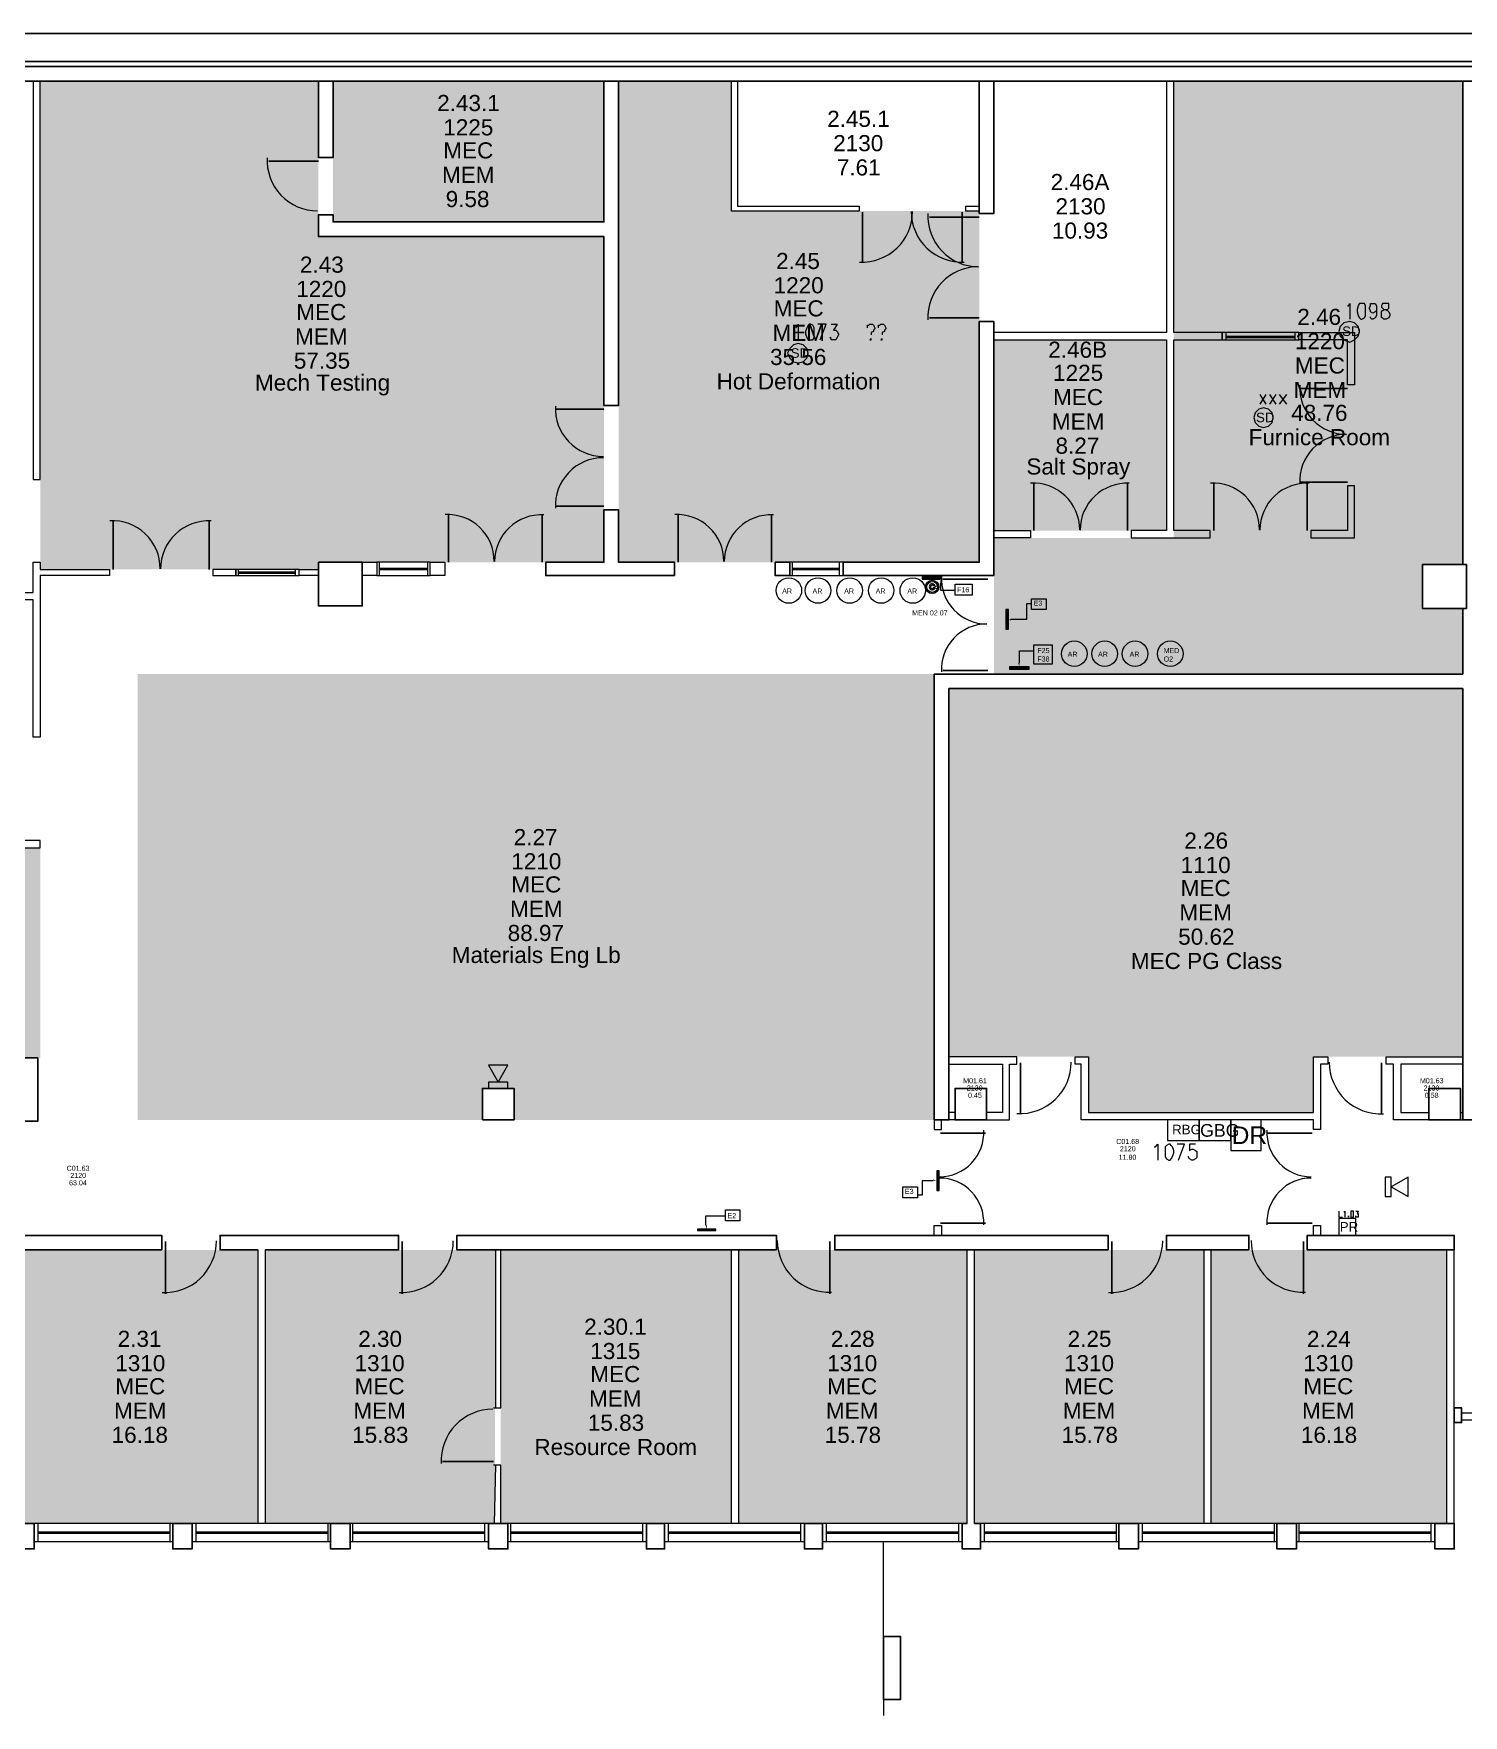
# Model space of a CAD drawing. Header units: millimetres. Extents: x -3 to 91, y 3.5 to 49.2.
# Drawn here: x 15.7 to 38.72, y 22.12 to 49.19 of the extents above; entities that cross this region are included whole.
import ezdxf

# ---------------------------------------------------------------- set-up
doc = ezdxf.new("R2010")
doc.units = ezdxf.units.MM
for name, color, linetype, true_color in [('PDF_014401$_ps_FIRE_ACCESS', 7, 'Continuous', 0x37dd00), ('PDF_014401$_ps_FIRE_ALARM', 7, 'Continuous', 0x37dd00), ('PDF_014401$HL-TMP', 7, 'Continuous', 0xbfebf9)]:
    doc.layers.add(name, color=color, linetype=linetype, true_color=true_color)
for name, color, linetype in [('PDF_014401$_ps_TEXTBOLD$FIRE', 2, 'Continuous'), ('PDF_014401$BL-ABOVE', 7, 'Continuous'), ('PDF_014401$DR', 7, 'Continuous'), ('PDF_014401$EQ', 7, 'Continuous'), ('PDF_014401$FI', 7, 'Continuous'), ('PDF_014401$FI-DSG', 7, 'Continuous'), ('PDF_014401$WA', 7, 'Continuous'), ('PDF_014401$WA-COL', 7, 'Continuous'), ('PDF_014401$WA-EXT', 7, 'Continuous'), ('PDF_014401$WA-PART', 7, 'Continuous'), ('PDF_014401$WN', 7, 'Continuous'), ('PDF_Text', 7, 'Continuous')]:
    doc.layers.add(name, color=color, linetype=linetype)
doc.styles.add('PDF ArialMT', font='arial.ttf')

msp = doc.modelspace()

# ---------------------------------------------------------------- linework, layer by layer
at = {"layer": 'PDF_014401$_ps_FIRE_ACCESS', "lineweight": 0}
for points in [[(36.888, 44.224), (36.966, 44.263), (37.025, 44.322), (37.044, 44.4), (37.025, 44.478), (36.966, 44.537), (36.888, 44.557), (36.79, 44.537), (36.731, 44.478), (36.712, 44.4), (36.731, 44.322), (36.79, 44.263)], [(28.008, 43.892), (28.086, 43.911), (28.145, 43.97), (28.164, 44.048), (28.145, 44.126), (28.086, 44.185), (28.008, 44.205), (27.93, 44.185), (27.871, 44.126), (27.832, 44.048), (27.871, 43.97), (27.93, 43.911)], [(35.499, 42.855), (35.577, 42.875), (35.636, 42.933), (35.656, 43.011), (35.636, 43.09), (35.577, 43.148), (35.499, 43.168), (35.421, 43.148), (35.362, 43.09), (35.343, 43.011), (35.362, 42.933), (35.421, 42.875)], [(23.333, 32.586), (23.02, 32.586), (23.177, 32.313)], [(23.02, 32.313), (23.02, 32.215), (23.333, 32.215), (23.333, 32.313)], [(35.46, 31.217), (35.46, 31.706), (34.971, 31.706), (34.971, 31.217)], [(37.553, 30.787), (37.455, 30.787), (37.455, 30.474), (37.553, 30.474)], [(37.827, 30.474), (37.827, 30.787), (37.553, 30.63)]]:
    msp.add_lwpolyline(points, close=True, dxfattribs=at)
at = {"layer": 'PDF_014401$_ps_FIRE_ALARM', "lineweight": 0}
for points in [[(34.462, 31.374), (34.462, 31.706), (33.954, 31.706), (33.954, 31.374)], [(34.971, 31.374), (34.971, 31.706), (34.462, 31.706), (34.462, 31.374)], [(36.986, 29.848), (36.986, 30.122), (36.712, 30.122), (36.712, 29.848)]]:
    msp.add_lwpolyline(points, close=True, dxfattribs=at)
at = {"layer": 'PDF_014401$_ps_TEXTBOLD$FIRE', "lineweight": 20}
for points in [[(36.849, 44.811), (36.868, 44.811), (36.888, 44.85), (36.888, 44.596)], [(37.318, 44.772), (37.318, 44.733), (37.298, 44.713), (37.259, 44.694), (37.22, 44.713), (37.22, 44.733), (37.201, 44.772), (37.22, 44.811), (37.22, 44.85), (37.259, 44.85), (37.298, 44.85), (37.318, 44.811), (37.318, 44.772), (37.318, 44.713), (37.318, 44.654), (37.298, 44.615), (37.259, 44.596), (37.24, 44.596), (37.22, 44.615), (37.22, 44.635)], [(27.969, 44.459), (27.988, 44.478), (28.008, 44.518), (28.008, 44.263)], [(28.36, 44.263), (28.458, 44.518), (28.321, 44.518)], [(28.536, 44.518), (28.634, 44.518), (28.575, 44.42), (28.614, 44.42), (28.634, 44.4), (28.653, 44.361), (28.653, 44.342), (28.634, 44.302), (28.614, 44.263), (28.595, 44.263), (28.556, 44.263), (28.536, 44.263), (28.536, 44.283), (28.516, 44.302)], [(29.123, 44.459), (29.123, 44.498), (29.142, 44.498), (29.162, 44.518), (29.201, 44.518), (29.221, 44.498), (29.24, 44.459), (29.24, 44.439), (29.221, 44.42), (29.221, 44.4), (29.181, 44.381), (29.181, 44.342)], [(29.299, 44.459), (29.299, 44.498), (29.318, 44.498), (29.338, 44.518), (29.377, 44.518), (29.397, 44.498), (29.416, 44.459), (29.416, 44.439), (29.397, 44.42), (29.397, 44.4), (29.357, 44.381), (29.357, 44.342)], [(35.44, 43.383), (35.538, 43.227)], [(35.538, 43.383), (35.44, 43.227)], [(35.597, 43.383), (35.695, 43.227)], [(35.695, 43.383), (35.597, 43.227)], [(35.753, 43.383), (35.871, 43.227)], [(35.871, 43.383), (35.753, 43.227)], [(33.739, 31.276), (33.758, 31.276), (33.797, 31.315), (33.797, 31.061)], [(34.13, 31.061), (34.228, 31.315), (34.11, 31.315)], [(34.404, 31.315), (34.306, 31.315), (34.306, 31.217), (34.345, 31.237), (34.365, 31.237), (34.404, 31.217), (34.423, 31.198), (34.423, 31.159), (34.423, 31.139), (34.423, 31.1), (34.404, 31.08), (34.365, 31.061), (34.345, 31.061), (34.306, 31.08), (34.286, 31.119)], [(36.712, 30.239), (36.712, 30.141), (36.77, 30.141)], [(36.79, 30.22), (36.81, 30.239), (36.81, 30.141)], [(36.868, 30.161), (36.868, 30.141), (36.868, 30.161)], [(36.986, 30.239), (37.025, 30.239), (37.005, 30.2), (37.025, 30.2), (37.025, 30.181), (37.025, 30.161), (37.025, 30.141), (37.005, 30.141), (36.986, 30.141), (36.986, 30.161)]]:
    msp.add_lwpolyline(points, dxfattribs=at)
for points in [[(37.064, 44.85), (37.044, 44.85), (37.025, 44.811), (37.005, 44.752), (37.005, 44.713), (37.025, 44.654), (37.044, 44.615), (37.064, 44.596), (37.083, 44.596), (37.122, 44.615), (37.142, 44.654), (37.142, 44.713), (37.142, 44.752), (37.142, 44.811), (37.122, 44.85), (37.083, 44.85)], [(37.435, 44.85), (37.416, 44.85), (37.396, 44.811), (37.396, 44.791), (37.416, 44.772), (37.435, 44.752), (37.475, 44.752), (37.494, 44.733), (37.514, 44.713), (37.533, 44.674), (37.533, 44.654), (37.514, 44.615), (37.475, 44.596), (37.435, 44.596), (37.416, 44.615), (37.396, 44.615), (37.396, 44.654), (37.396, 44.674), (37.396, 44.713), (37.416, 44.733), (37.455, 44.752), (37.494, 44.752), (37.514, 44.772), (37.514, 44.791), (37.514, 44.811), (37.514, 44.85), (37.475, 44.85)], [(28.184, 44.518), (28.164, 44.498), (28.145, 44.459), (28.125, 44.4), (28.125, 44.361), (28.145, 44.302), (28.164, 44.263), (28.184, 44.263), (28.203, 44.263), (28.243, 44.263), (28.262, 44.302), (28.262, 44.361), (28.262, 44.4), (28.262, 44.459), (28.243, 44.498), (28.203, 44.518)], [(29.181, 44.283), (29.162, 44.263), (29.181, 44.263)], [(29.357, 44.283), (29.338, 44.263), (29.357, 44.263)], [(33.973, 31.315), (33.934, 31.295), (33.915, 31.276), (33.915, 31.217), (33.915, 31.178), (33.915, 31.119), (33.934, 31.08), (33.973, 31.061), (33.993, 31.061), (34.013, 31.08), (34.032, 31.119), (34.052, 31.178), (34.052, 31.217), (34.032, 31.276), (34.013, 31.295), (33.993, 31.315)], [(36.927, 30.239), (36.907, 30.239), (36.907, 30.22), (36.907, 30.2), (36.907, 30.181), (36.907, 30.161), (36.907, 30.141), (36.927, 30.141), (36.946, 30.141), (36.946, 30.161), (36.946, 30.181), (36.946, 30.2), (36.946, 30.22), (36.946, 30.239)]]:
    msp.add_lwpolyline(points, close=True, dxfattribs=at)
at = {"layer": 'PDF_014401$BL-ABOVE', "lineweight": 9}
for points in [[(29.377, 24.665), (29.377, 24.919)], [(29.377, 23.902), (29.377, 24.411)], [(29.377, 23.394), (29.377, 23.648)], [(29.377, 22.376), (29.377, 22.122)]]:
    msp.add_lwpolyline(points, dxfattribs=at)
at = {"layer": 'PDF_014401$DR', "lineweight": 0}
for points in [[(20.282, 47.138), (19.48, 47.138), (20.282, 47.138)], [(29.044, 46.317), (29.044, 45.515), (29.044, 46.317)], [(30.648, 46.317), (30.648, 45.515), (30.648, 46.317)], [(30.922, 46.239), (30.12, 46.239), (30.922, 46.239)], [(30.922, 44.615), (30.12, 44.615), (30.922, 44.615)], [(36.849, 43.481), (36.086, 43.481), (36.849, 43.481)], [(24.878, 43.148), (24.096, 43.148), (24.878, 43.148)], [(36.849, 41.975), (36.086, 41.975), (36.849, 41.975)], [(31.802, 41.192), (31.802, 41.955), (31.802, 41.192)], [(33.308, 41.192), (33.308, 41.955), (33.308, 41.192)], [(34.697, 41.192), (34.697, 41.955), (34.697, 41.192)], [(36.203, 41.192), (36.203, 41.955), (36.203, 41.192)], [(22.375, 40.684), (22.375, 41.447), (22.375, 40.684)], [(23.881, 40.684), (23.881, 41.447), (23.881, 40.684)], [(24.878, 41.584), (24.096, 41.584), (24.878, 41.584)], [(26.071, 40.684), (26.071, 41.447), (26.071, 40.684)], [(27.578, 40.684), (27.578, 41.447), (27.578, 40.684)], [(16.976, 40.567), (16.976, 41.349), (16.976, 40.567)], [(18.522, 40.567), (18.522, 41.349), (18.522, 40.567)], [(31.059, 40.41), (30.335, 40.41), (31.059, 40.41)], [(31.059, 38.943), (30.335, 38.943), (31.059, 38.943)], [(31.587, 32.626), (31.587, 31.804), (31.587, 32.626)], [(37.396, 32.626), (37.396, 31.804), (37.396, 32.626)], [(30.296, 31.491), (31.02, 31.491), (30.296, 31.491)], [(36.281, 31.491), (35.558, 31.491), (36.281, 31.491)], [(30.296, 30.044), (31.02, 30.044), (30.296, 30.044)], [(36.281, 30.044), (35.558, 30.044), (36.281, 30.044)], [(17.817, 29.75), (17.817, 28.909), (17.817, 29.75)], [(21.632, 29.75), (21.632, 28.909), (21.632, 29.75)], [(28.516, 29.75), (28.516, 28.909), (28.516, 29.75)], [(33.054, 29.75), (33.054, 28.909), (33.054, 29.75)], [(36.144, 29.75), (36.144, 28.909), (36.144, 29.75)], [(23.098, 26.21), (22.277, 26.21), (23.098, 26.21)], [(29.377, 23.394), (29.377, 24.919)]]:
    msp.add_lwpolyline(points, dxfattribs=at)
for points in [[(30.096, 46.295, 0.429403), (30.907, 45.441, 0.429403), (30.096, 44.587)], [(36.082, 43.534, 0.429403), (36.834, 42.742, 0.429403), (36.082, 41.95)], [(35.435, 41.206, 0.429403), (34.643, 41.958)], [(30.312, 40.462, 0.429403), (31.044, 39.69, 0.429403), (30.312, 38.919)]]:
    msp.add_lwpolyline(points, format="xyb", dxfattribs=at)
for centre, radius, start, end in [((20.266, 47.153), 0.812, 177.0447, 270), ((29.035, 46.327), 0.812, 267.045, 0.0003), ((30.639, 46.327), 0.812, 179.9997, 272.955), ((24.869, 43.158), 0.773, 177.0437, 270.0001), ((24.869, 41.593), 0.773, 89.9999, 182.9563), ((31.787, 41.206), 0.753, 0, 92.9553), ((33.299, 41.202), 0.753, 87.0438, 180.0006), ((36.193, 41.202), 0.753, 87.0438, 180.0006), ((22.359, 40.698), 0.753, 0, 92.9553), ((23.871, 40.694), 0.753, 87.0438, 180.0006), ((26.056, 40.698), 0.753, 0, 92.9553), ((27.568, 40.694), 0.753, 87.0438, 180.0006), ((16.961, 40.58), 0.773, 0, 92.9553), ((18.512, 40.576), 0.773, 87.0437, 180.0001), ((31.572, 32.639), 0.831, 267.0447, 360), ((37.387, 32.635), 0.831, 180.0005, 272.9563), ((30.281, 31.504), 0.714, 270, 2.9553), ((36.267, 31.504), 0.714, 177.0447, 270), ((30.281, 30.057), 0.714, 357.0447, 90), ((36.267, 30.057), 0.714, 90, 182.9553), ((17.808, 29.76), 0.831, 267.0437, 359.9995), ((21.622, 29.76), 0.831, 267.0437, 359.9995), ((28.501, 29.764), 0.831, 180, 272.9553), ((33.044, 29.76), 0.831, 267.0437, 359.9995), ((36.13, 29.764), 0.831, 180, 272.9553), ((23.089, 26.22), 0.831, 90.0005, 182.9563)]:
    msp.add_arc(centre, radius, start, end, dxfattribs=at)
at = {"layer": 'PDF_014401$EQ', "lineweight": 9}
for centre in [(27.856, 40.228), (28.325, 40.228), (28.834, 40.228), (29.342, 40.228), (29.851, 40.228), (32.452, 39.211), (32.941, 39.211), (33.43, 39.211), (33.998, 39.211)]:
    msp.add_circle(centre, 0.205, dxfattribs=at)
at = {"layer": 'PDF_014401$FI', "lineweight": 9}
msp.add_lwpolyline([(30.257, 40.254), (30.179, 40.273), (30.257, 40.312)], close=True, dxfattribs=at)
for radius in [0.108, 0.088]:
    msp.add_circle((30.164, 40.287), radius, dxfattribs=at)
for radius, start, end in [(0.0489, 22.7694, 337.2306), (0.0293, 22.7697, 337.2303)]:
    msp.add_arc((30.164, 40.287), radius, start, end, dxfattribs=at)
at = {"layer": 'PDF_014401$FI-DSG', "lineweight": 9}
for points in [[(30.003, 40.41), (30.296, 40.41), (30.296, 40.449), (30.003, 40.449)], [(30.531, 40.332), (30.805, 40.332), (30.805, 40.156), (30.531, 40.156)], [(31.763, 40.097), (31.998, 40.097), (31.998, 39.921), (31.763, 39.921)], [(31.392, 39.608), (31.392, 39.921), (31.352, 39.921), (31.352, 39.608)], [(31.802, 39.354), (32.096, 39.354), (32.096, 39.041), (31.802, 39.041)], [(31.411, 38.963), (31.724, 38.963), (31.724, 39.002), (31.411, 39.002)], [(30.238, 30.885), (30.238, 30.572), (30.277, 30.572), (30.277, 30.885)], [(29.69, 30.63), (29.925, 30.63), (29.925, 30.454), (29.69, 30.454)], [(26.834, 30.259), (27.069, 30.259), (27.069, 30.083), (26.834, 30.083)], [(26.384, 29.926), (26.678, 29.926), (26.678, 29.946), (26.384, 29.946)]]:
    msp.add_lwpolyline(points, close=True, dxfattribs=at)
for points in [[(30.296, 40.351), (30.296, 40.234), (30.433, 40.234), (30.531, 40.234)], [(31.431, 39.765), (31.685, 39.765), (31.685, 40.019), (31.763, 40.019)], [(31.568, 39.061), (31.568, 39.256), (31.724, 39.256), (31.802, 39.256)], [(30.179, 30.728), (30.003, 30.728), (30.003, 30.494), (29.925, 30.494)], [(26.521, 30.005), (26.521, 30.161), (26.756, 30.161), (26.834, 30.161)]]:
    msp.add_lwpolyline(points, dxfattribs=at)
at = {"layer": 'PDF_014401$FI-DSG', "lineweight": -3, "transparency": 33554559}
for points in [[(30.296, 40.449), (30.003, 40.449), (30.296, 40.41)], [(30.003, 40.449), (30.296, 40.41), (30.003, 40.41)], [(30.296, 40.351), (30.296, 40.41), (30.316, 40.351)], [(31.392, 39.921), (31.352, 39.921), (31.392, 39.608)], [(31.352, 39.921), (31.392, 39.608), (31.352, 39.608)], [(31.431, 39.745), (31.392, 39.765), (31.431, 39.765)], [(31.724, 39.002), (31.411, 39.002), (31.724, 38.963)], [(31.411, 39.002), (31.724, 38.963), (31.411, 38.963)], [(31.568, 39.061), (31.568, 39.002), (31.548, 39.061)], [(30.277, 30.885), (30.238, 30.885), (30.277, 30.572)], [(30.238, 30.885), (30.277, 30.572), (30.238, 30.572)], [(30.179, 30.748), (30.238, 30.728), (30.179, 30.728)], [(26.678, 29.946), (26.384, 29.946), (26.678, 29.926)], [(26.384, 29.946), (26.678, 29.926), (26.384, 29.926)], [(26.541, 30.005), (26.521, 29.946), (26.521, 30.005)]]:
    msp.add_solid(points, dxfattribs=at)
at = {"layer": 'PDF_014401$HL-TMP', "lineweight": 0}
msp.add_lwpolyline([(38.707, 48.429), (38.687, 48.429), (38.707, 48.429)], dxfattribs=at)
msp.add_lwpolyline([(19.421, 25.213), (19.421, 25.213), (19.421, 25.213)], close=True, dxfattribs=at)
at = {"layer": 'PDF_014401$HL-TMP', "lineweight": -3, "transparency": 33554559}
for points in [[(20.282, 48.429), (15.803, 48.429), (20.282, 45.926)], [(15.803, 48.429), (20.282, 45.926), (15.803, 45.926)], [(24.878, 48.429), (20.517, 48.429), (24.878, 46.161)], [(20.517, 48.429), (24.878, 46.161), (20.517, 46.161)], [(26.932, 48.429), (25.113, 48.429), (26.932, 46.337)], [(25.113, 48.429), (26.932, 46.337), (25.113, 46.337)], [(38.687, 48.429), (38.707, 48.429), (34.052, 48.429)], [(38.707, 48.429), (34.052, 48.429), (38.707, 41.075)], [(34.052, 48.429), (38.707, 41.075), (34.052, 41.075)], [(38.707, 48.429), (38.687, 48.429), (38.687, 48.429)], [(30.922, 46.337), (25.113, 46.337), (30.922, 40.684)], [(25.113, 46.337), (30.922, 40.684), (25.113, 40.684)], [(24.878, 45.926), (15.803, 45.926), (24.878, 40.684)], [(15.803, 45.926), (24.878, 40.684), (15.803, 40.684)], [(33.934, 44.263), (31.157, 44.263), (33.934, 41.192)], [(31.157, 44.263), (33.934, 41.192), (31.157, 41.192)], [(38.707, 41.075), (31.157, 41.075), (38.707, 40.645)], [(31.157, 41.075), (38.707, 40.645), (31.157, 40.645)], [(20.282, 40.684), (15.803, 40.684), (20.282, 40.567)], [(15.803, 40.684), (20.282, 40.567), (15.803, 40.567)], [(38.061, 40.645), (31.157, 40.645), (38.061, 39.941)], [(31.157, 40.645), (38.061, 39.941), (31.157, 39.941)], [(38.707, 39.941), (31.157, 39.941), (38.707, 38.884)], [(31.157, 39.941), (38.707, 38.884), (31.157, 38.884)], [(30.198, 38.884), (17.368, 38.884), (30.198, 32.215)], [(17.368, 38.884), (30.198, 32.215), (17.368, 32.215)], [(38.707, 38.65), (30.433, 38.65), (38.707, 32.723)], [(30.433, 38.65), (38.707, 32.723), (30.433, 32.723)], [(15.803, 36.088), (13.045, 36.088), (15.803, 35.207)], [(13.045, 36.088), (15.803, 35.207), (13.045, 35.207)], [(15.803, 35.207), (10.717, 35.207), (15.803, 32.704)], [(10.717, 35.207), (15.803, 32.704), (10.717, 32.704)], [(36.301, 32.723), (36.301, 32.723), (30.433, 32.723)], [(36.301, 32.723), (30.433, 32.723), (38.707, 32.723)], [(30.433, 32.723), (32.683, 32.723), (32.683, 32.723)], [(30.433, 32.723), (36.301, 32.723), (36.301, 32.723)], [(36.301, 32.723), (36.301, 32.723), (30.433, 32.723)], [(36.301, 32.723), (32.683, 32.723), (36.301, 31.824)], [(32.683, 32.723), (36.301, 31.824), (32.683, 31.824)], [(22.922, 32.215), (22.922, 32.215), (17.368, 32.215)], [(22.922, 32.215), (17.368, 32.215), (23.431, 32.215)], [(22.922, 32.215), (17.368, 32.215), (22.922, 31.706)], [(17.368, 32.215), (22.922, 31.706), (17.368, 31.706)], [(30.198, 31.706), (23.431, 31.706), (23.431, 32.215)], [(23.431, 32.215), (30.198, 32.215), (30.198, 31.706)], [(30.198, 31.706), (30.198, 31.706), (23.431, 31.706)], [(19.304, 29.613), (15.529, 29.613), (19.304, 25.213)], [(15.529, 29.613), (19.304, 25.213), (15.529, 25.213)], [(23.138, 29.613), (19.421, 29.613), (23.118, 25.213)], [(19.421, 29.613), (23.118, 25.213), (19.421, 25.213)], [(26.932, 29.613), (23.216, 29.613), (26.932, 25.213)], [(23.216, 29.613), (26.932, 25.213), (23.216, 25.213)], [(30.727, 29.613), (27.049, 29.613), (30.727, 25.213)], [(27.049, 29.613), (30.727, 25.213), (27.049, 25.213)], [(34.541, 29.613), (30.844, 29.613), (34.541, 25.213)], [(30.844, 29.613), (34.541, 25.213), (30.844, 25.213)], [(38.452, 29.613), (34.658, 29.613), (38.452, 25.213)], [(34.658, 29.613), (38.452, 25.213), (34.658, 25.213)], [(19.421, 25.213), (23.118, 25.213), (23.118, 25.213)]]:
    msp.add_solid(points, dxfattribs=at)
at = {"layer": 'PDF_014401$WA', "lineweight": 20}
for points in [[(15.686, 48.429), (15.686, 42.014), (15.803, 42.014), (15.803, 48.429)], [(10.052, 40.195), (10.952, 40.195), (10.952, 40.684), (11.07, 40.684), (11.07, 40.195), (15.686, 40.195), (15.686, 40.684), (15.803, 40.684), (15.803, 40.567), (16.918, 40.567), (16.918, 40.469), (15.803, 40.469), (15.803, 37.867), (15.686, 37.867), (15.686, 40.078), (10.052, 40.078)], [(20.986, 40.684), (21.221, 40.684), (21.221, 40.469), (20.986, 40.469)], [(20.282, 40.469), (19.969, 40.469), (19.969, 40.567), (20.282, 40.567)], [(31.04, 31.706), (31.411, 31.706), (31.411, 32.606), (31.529, 32.606), (31.529, 32.723), (30.433, 32.723)], [(30.531, 31.824), (30.433, 31.824), (30.433, 32.606), (31.294, 32.606), (31.294, 31.824), (31.04, 31.824)], [(38.159, 31.706), (37.592, 31.706), (37.592, 32.606), (37.475, 32.606), (37.475, 32.723), (38.707, 32.723)], [(38.707, 32.606), (37.709, 32.606), (37.709, 31.824), (38.159, 31.824)], [(30.198, 31.706), (30.198, 31.55), (30.316, 31.55), (30.316, 31.706)], [(30.531, 31.706), (30.433, 31.706)], [(38.668, 31.824), (38.707, 31.824)], [(38.668, 31.706), (38.707, 31.706)], [(30.198, 29.848), (30.198, 30.005), (30.316, 30.005), (30.316, 29.848)], [(36.301, 29.848), (36.301, 30.005), (36.418, 30.005), (36.418, 29.848)], [(19.304, 29.613), (19.304, 25.213)], [(19.421, 29.613), (19.421, 25.213)], [(23.098, 27.071), (23.216, 27.071), (23.216, 29.613)], [(23.138, 27.071), (23.138, 29.613)], [(26.932, 25.213), (26.932, 29.613)], [(27.049, 25.213), (27.049, 29.613)], [(30.727, 25.213), (30.727, 29.613)], [(30.844, 25.213), (30.844, 29.613)], [(34.541, 25.213), (34.541, 29.613)], [(34.658, 25.213), (34.658, 29.613)], [(38.452, 25.213), (38.452, 29.613)], [(38.57, 27.071), (38.57, 29.613)], [(38.57, 25.213), (38.57, 26.836)], [(23.216, 25.213), (23.216, 26.151), (23.098, 26.151)], [(23.118, 25.213), (23.138, 26.151)]]:
    msp.add_lwpolyline(points, dxfattribs=at)
for points in [[(22.081, 40.469), (22.081, 40.684), (22.316, 40.684), (22.316, 40.469)], [(18.952, 40.567), (18.58, 40.567), (18.58, 40.469), (18.952, 40.469)], [(12.928, 36.205), (12.928, 35.325), (8.898, 35.325), (8.898, 35.207), (13.045, 35.207), (13.045, 36.088), (15.803, 36.088), (15.803, 36.205)], [(32.565, 32.606), (32.467, 32.606), (32.467, 32.723), (32.683, 32.723), (32.683, 31.824), (36.301, 31.824), (36.301, 32.723), (36.536, 32.723), (36.536, 32.606), (36.418, 32.606), (36.418, 31.706), (36.418, 31.55), (36.301, 31.55), (36.301, 31.706), (32.565, 31.706)]]:
    msp.add_lwpolyline(points, close=True, dxfattribs=at)
at = {"layer": 'PDF_014401$WA-COL', "lineweight": 25}
for points in [[(60.77, 49.192), (0.019, 49.192), (0.019, 35.814), (-3.033, 35.814), (-3.033, 35.52), (0.468, 35.52), (0.468, 48.742), (60.3, 48.742), (60.3, 31.765), (60.77, 31.765)], [(20.282, 40.684), (20.986, 40.684), (20.986, 39.98), (20.282, 39.98)], [(38.061, 40.645), (38.765, 40.645), (38.765, 39.941), (38.061, 39.941)], [(15.764, 32.704), (15.255, 32.704), (15.255, 31.687), (15.764, 31.687)], [(22.922, 31.706), (23.431, 31.706), (23.431, 32.215), (22.922, 32.215)], [(31.04, 31.706), (31.04, 32.215), (30.531, 32.215), (30.531, 31.706)], [(38.668, 31.706), (38.159, 31.706), (38.159, 32.215), (38.668, 32.215)], [(15.412, 25.213), (15.705, 25.213), (15.705, 24.802), (15.412, 24.802)], [(17.935, 25.213), (18.248, 25.213), (18.248, 24.802), (17.935, 24.802)], [(20.478, 25.213), (20.79, 25.213), (20.79, 24.802), (20.478, 24.802)], [(23.02, 25.213), (23.333, 25.213), (23.333, 24.802), (23.02, 24.802)], [(25.563, 25.213), (25.856, 25.213), (25.856, 24.802), (25.563, 24.802)], [(28.106, 25.213), (28.399, 25.213), (28.399, 24.802), (28.106, 24.802)], [(33.171, 25.213), (33.484, 25.213), (33.484, 24.802), (33.171, 24.802)], [(35.714, 25.213), (36.027, 25.213), (36.027, 24.802), (35.714, 24.802)], [(38.257, 25.213), (38.57, 25.213), (38.57, 24.802), (38.257, 24.802)], [(29.377, 23.394), (29.651, 23.394), (29.651, 22.376), (29.377, 22.376)]]:
    msp.add_lwpolyline(points, close=True, dxfattribs=at)
msp.add_lwpolyline([(30.844, 25.213), (30.942, 25.213), (30.942, 24.802), (30.648, 24.802), (30.648, 25.213), (30.727, 25.213)], dxfattribs=at)
at = {"layer": 'PDF_014401$WA-EXT', "lineweight": 25}
for points in [[(78.177, 29.437), (78.177, 31.706), (60.241, 31.706), (60.241, 48.664), (0.547, 48.664), (0.547, 35.442), (-3.033, 35.442), (-3.033, 27.99), (0.019, 27.99), (0.019, 25.213), (0.547, 25.213), (0.547, 29.887), (-3.033, 29.887)], [(2.307, 31.941), (0.781, 31.941), (0.781, 48.429), (60.007, 48.429), (60.007, 31.472), (77.943, 31.472), (77.943, 29.437)], [(20.282, 48.429), (20.282, 47.197), (20.517, 47.197), (20.517, 48.429)], [(25.113, 48.429), (25.113, 43.207), (24.878, 43.207), (24.878, 45.926), (20.282, 45.926), (20.282, 46.278), (20.517, 46.278), (20.517, 46.161), (24.878, 46.161), (24.878, 48.429)], [(38.941, 48.429), (38.941, 31.706), (38.707, 31.706), (38.707, 38.65), (30.433, 38.65), (30.433, 31.706), (30.198, 31.706), (30.198, 38.884), (38.707, 38.884), (38.707, 39.941)], [(31.157, 48.429), (31.157, 46.297), (30.922, 46.297), (30.922, 48.429)], [(38.707, 40.645), (38.707, 48.429)], [(19.304, 29.613), (18.698, 29.613), (18.698, 29.848), (21.573, 29.848), (21.573, 29.613), (19.421, 29.613)]]:
    msp.add_lwpolyline(points, dxfattribs=at)
for points in [[(31.157, 40.469), (28.732, 40.469), (28.732, 40.684), (30.922, 40.684), (30.922, 44.557), (31.157, 44.557)], [(26.013, 40.469), (26.013, 40.684), (25.113, 40.684), (25.113, 41.525), (24.878, 41.525), (24.878, 40.684), (23.94, 40.684), (23.94, 40.469)], [(27.871, 40.684), (27.871, 40.469), (27.636, 40.469), (27.636, 40.684)], [(17.759, 29.613), (17.759, 29.848), (15.412, 29.848), (15.412, 29.613)], [(27.656, 29.613), (27.656, 29.848), (22.512, 29.848), (22.512, 29.613)], [(32.995, 29.613), (28.595, 29.613), (28.595, 29.848), (32.995, 29.848)], [(35.264, 29.613), (35.264, 29.848), (33.934, 29.848), (33.934, 29.613)], [(38.57, 29.613), (38.57, 29.848), (36.203, 29.848), (36.203, 29.613)], [(38.57, 26.836), (38.687, 26.836), (38.687, 27.071), (38.57, 27.071)]]:
    msp.add_lwpolyline(points, close=True, dxfattribs=at)
at = {"layer": 'PDF_014401$WA-PART', "lineweight": 18}
for points in [[(27.03, 48.429), (27.03, 46.415), (28.986, 46.415), (28.986, 46.337), (26.932, 46.337), (26.932, 48.429)], [(33.934, 48.429), (33.934, 44.381), (31.157, 44.381)], [(31.157, 44.263), (33.934, 44.263), (33.934, 41.192), (33.367, 41.192), (33.367, 41.075), (34.638, 41.075), (34.638, 41.192), (34.052, 41.192), (34.052, 44.263), (34.834, 44.263), (34.834, 44.381), (34.052, 44.381), (34.052, 48.429)], [(30.922, 46.337), (30.707, 46.337), (30.707, 46.415), (30.922, 46.415)], [(31.157, 41.192), (31.744, 41.192), (31.744, 41.075), (31.157, 41.075)]]:
    msp.add_lwpolyline(points, dxfattribs=at)
for points in [[(36.849, 43.54), (36.849, 44.263), (36.066, 44.263), (36.066, 44.381), (36.966, 44.381), (36.966, 43.54)], [(36.966, 41.916), (36.849, 41.916), (36.849, 41.192), (36.262, 41.192), (36.262, 41.075), (36.966, 41.075)]]:
    msp.add_lwpolyline(points, close=True, dxfattribs=at)
at = {"layer": 'PDF_014401$WN', "lineweight": 0}
for points in [[(34.834, 44.381), (34.834, 44.263)], [(34.893, 44.381), (34.893, 44.263)], [(34.893, 44.322), (36.008, 44.322)], [(34.893, 44.302), (36.008, 44.302)], [(36.008, 44.263), (36.008, 44.381)], [(36.066, 44.263), (36.066, 44.381)], [(21.221, 40.684), (21.221, 40.469)], [(21.26, 40.684), (21.26, 40.469)], [(22.042, 40.469), (22.042, 40.684)], [(22.081, 40.469), (22.081, 40.684)], [(27.871, 40.684), (27.871, 40.469)], [(27.91, 40.684), (27.91, 40.469)], [(28.673, 40.469), (28.673, 40.684)], [(28.732, 40.469), (28.732, 40.684)], [(18.952, 40.567), (18.952, 40.469)], [(18.991, 40.567), (18.991, 40.469)], [(18.991, 40.527), (19.91, 40.527)], [(18.991, 40.508), (19.91, 40.508)], [(19.91, 40.469), (19.91, 40.567)], [(19.969, 40.469), (19.969, 40.567)], [(21.26, 40.586), (22.042, 40.586)], [(21.26, 40.567), (22.042, 40.567)], [(27.91, 40.586), (28.673, 40.586)], [(27.91, 40.567), (28.673, 40.567)], [(38.687, 26.875), (38.687, 26.992)], [(15.705, 25.213), (15.705, 24.919)], [(15.764, 25.213), (15.764, 24.919)], [(17.896, 24.919), (17.896, 25.213)], [(17.935, 24.919), (17.935, 25.213)], [(18.248, 25.213), (18.248, 24.919)], [(18.306, 25.213), (18.306, 24.919)], [(20.438, 24.919), (20.438, 25.213)], [(20.478, 24.919), (20.478, 25.213)], [(20.79, 25.213), (20.79, 24.919)], [(20.83, 25.213), (20.83, 24.919)], [(22.962, 24.919), (22.962, 25.213)], [(23.02, 24.919), (23.02, 25.213)], [(23.333, 25.213), (23.333, 24.919)], [(23.372, 25.213), (23.372, 24.919)], [(25.504, 24.919), (25.504, 25.213)], [(25.563, 24.919), (25.563, 25.213)], [(25.856, 25.213), (25.856, 24.919)], [(25.915, 25.213), (25.915, 24.919)], [(28.047, 24.919), (28.047, 25.213)], [(28.106, 24.919), (28.106, 25.213)], [(28.399, 25.213), (28.399, 24.919)], [(28.458, 25.213), (28.458, 24.919)], [(30.59, 24.919), (30.59, 25.213)], [(30.648, 24.919), (30.648, 25.213)], [(30.942, 25.213), (30.942, 24.919)], [(31, 25.213), (31, 24.919)], [(33.132, 24.919), (33.132, 25.213)], [(33.171, 24.919), (33.171, 25.213)], [(33.484, 25.213), (33.484, 24.919)], [(33.543, 25.213), (33.543, 24.919)], [(35.675, 24.919), (35.675, 25.213)], [(35.714, 24.919), (35.714, 25.213)], [(36.027, 25.213), (36.027, 24.919)], [(36.066, 25.213), (36.066, 24.919)], [(38.198, 24.919), (38.198, 25.213)], [(38.257, 24.919), (38.257, 25.213)], [(15.764, 25.076), (17.896, 25.076)], [(15.764, 25.056), (17.896, 25.056)], [(18.306, 25.076), (20.438, 25.076)], [(18.306, 25.056), (20.438, 25.056)], [(20.83, 25.076), (22.962, 25.076)], [(20.83, 25.056), (22.962, 25.056)], [(23.372, 25.076), (25.504, 25.076)], [(23.372, 25.056), (25.504, 25.056)], [(25.915, 25.076), (28.047, 25.076)], [(25.915, 25.056), (28.047, 25.056)], [(28.458, 25.076), (30.59, 25.076)], [(28.458, 25.056), (30.59, 25.056)], [(31, 25.076), (33.132, 25.076)], [(31, 25.056), (33.132, 25.056)], [(33.543, 25.076), (35.675, 25.076)], [(33.543, 25.056), (35.675, 25.056)], [(36.066, 25.076), (38.198, 25.076)], [(36.066, 25.056), (38.198, 25.056)]]:
    msp.add_lwpolyline(points, dxfattribs=at)
at = {"layer": 'PDF_014401$WN', "lineweight": 9}
for points in [[(36.066, 44.381), (34.834, 44.381)], [(34.834, 44.263), (36.066, 44.263)], [(22.081, 40.684), (21.221, 40.684)], [(28.732, 40.684), (27.871, 40.684)], [(19.969, 40.567), (18.952, 40.567)], [(18.952, 40.469), (19.969, 40.469)], [(21.221, 40.469), (22.081, 40.469)], [(27.871, 40.469), (28.732, 40.469)], [(38.687, 26.992), (39.43, 26.992)], [(39.43, 26.875), (38.687, 26.875)], [(17.935, 25.213), (15.705, 25.213)], [(20.478, 25.213), (18.248, 25.213)], [(23.02, 25.213), (20.79, 25.213)], [(25.563, 25.213), (23.333, 25.213)], [(28.106, 25.213), (25.856, 25.213)], [(30.648, 25.213), (28.399, 25.213)], [(33.171, 25.213), (30.942, 25.213)], [(35.714, 25.213), (33.484, 25.213)], [(38.257, 25.213), (36.027, 25.213)], [(15.705, 24.919), (17.935, 24.919)], [(18.248, 24.919), (20.478, 24.919)], [(20.79, 24.919), (23.02, 24.919)], [(23.333, 24.919), (25.563, 24.919)], [(25.856, 24.919), (28.106, 24.919)], [(28.399, 24.919), (30.648, 24.919)], [(30.942, 24.919), (33.171, 24.919)], [(33.484, 24.919), (35.714, 24.919)], [(36.027, 24.919), (38.257, 24.919)]]:
    msp.add_lwpolyline(points, dxfattribs=at)

# ---------------------------------------------------------------- texts
at = {"layer": 'PDF_Text', "lineweight": -3, "attachment_point": 4, "style": 'PDF ArialMT'}
for s, insert, char_height in [('2.43.1', (22.193, 48.074), 0.2595), ('2.45.1', (28.472, 47.819), 0.2595), ('1225', (22.291, 47.682), 0.2595), ('MEC', (22.291, 47.311), 0.2595), ('2130', (28.57, 47.428), 0.2595), ('7.61', (28.628, 47.037), 0.2595), ('MEM', (22.271, 46.92), 0.2595), ('2.46A', (32.071, 46.802), 0.2595), ('9.58', (22.33, 46.528), 0.2595), ('2130', (32.149, 46.411), 0.2595), ('10.93', (32.091, 46.02), 0.2595), ('2.43', (19.983, 45.472), 0.2595), ('2.45', (27.65, 45.531), 0.2595), ('1220', (19.924, 45.081), 0.2595), ('1220', (27.611, 45.14), 0.2595), ('MEC', (19.924, 44.709), 0.2595), ('MEC', (27.611, 44.768), 0.2595), ('2.46', (36.042, 44.631), 0.2595), ('MEM', (19.905, 44.318), 0.2595), ('MEM', (27.592, 44.377), 0.2595), ('2.46B', (32.032, 44.103), 0.2595), ('1220', (36.003, 44.24), 0.2595), ('57.35', (19.885, 43.927), 0.2595), ('35.56', (27.553, 43.986), 0.2595), ('1225', (32.11, 43.731), 0.2595), ('MEC', (36.003, 43.849), 0.2595), ('Mech Testing', (19.259, 43.536), 0.2595), ('Hot Deformation', (26.692, 43.594), 0.2595), ('MEM', (35.983, 43.457), 0.2595), ('MEC', (32.11, 43.34), 0.2595), ('MEM', (32.091, 42.949), 0.2595), ('48.76', (35.944, 43.086), 0.2595), ('Furnice Room', (35.259, 42.695), 0.2595), ('8.27', (32.149, 42.558), 0.2595), ('Salt Spray', (31.68, 42.186), 0.2595), ('AR', (27.748, 40.22), 0.0817), ('AR', (28.237, 40.22), 0.0817), ('AR', (28.746, 40.22), 0.0817), ('AR', (29.254, 40.22), 0.0817), ('AR', (29.763, 40.22), 0.0817), ('F16', (30.565, 40.24), 0.0817), ('E3', (31.797, 40.024), 0.0817), ('MEN 02 07', (29.841, 39.868), 0.0817), ('F25', (31.856, 39.262), 0.0817), ('MED', (33.89, 39.262), 0.0817), ('F38', (31.856, 39.125), 0.0817), ('AR', (32.345, 39.203), 0.0817), ('AR', (32.834, 39.203), 0.0817), ('AR', (33.342, 39.203), 0.0817), ('O2', (33.89, 39.125), 0.0817), ('2.27', (23.425, 36.259), 0.2595), ('2.26', (34.223, 36.201), 0.2595), ('1210', (23.386, 35.868), 0.2595), ('1110', (34.164, 35.809), 0.2595), ('MEC', (23.386, 35.496), 0.2595), ('MEC', (34.164, 35.438), 0.2595), ('MEM', (23.367, 35.105), 0.2595), ('MEM', (34.144, 35.047), 0.2595), ('88.97', (23.328, 34.714), 0.2595), ('50.62', (34.125, 34.655), 0.2595), ('Materials Eng Lb', (22.428, 34.323), 0.2595), ('MEC PG Class', (33.362, 34.264), 0.2595), ('M01.61', (30.663, 32.337), 0.0817), ('2130', (30.721, 32.22), 0.0817), ('M01.63', (38.017, 32.337), 0.0817), ('2130', (38.076, 32.22), 0.0817), ('0.45', (30.741, 32.103), 0.0817), ('0.58', (38.095, 32.103), 0.0817), ('C01.68', (33.127, 31.359), 0.0817), ('11.80', (33.166, 31.105), 0.0817), ('2120', (33.186, 31.242), 0.0817), ('C01.63', (16.227, 30.929), 0.0817), ('63.04', (16.266, 30.694), 0.0817), ('2120', (16.286, 30.812), 0.0817), ('E3', (29.724, 30.557), 0.0817), ('E2', (26.868, 30.166), 0.0817), ('2.30.1', (24.56, 28.377), 0.2595), ('2.31', (17.049, 28.181), 0.2595), ('2.30', (20.922, 28.181), 0.2595), ('2.28', (28.531, 28.181), 0.2595), ('2.25', (32.345, 28.181), 0.2595), ('2.24', (36.198, 28.181), 0.2595), ('1310', (17.01, 27.79), 0.2595), ('1310', (20.863, 27.79), 0.2595), ('1315', (24.658, 27.985), 0.2595), ('1310', (28.472, 27.79), 0.2595), ('1310', (32.286, 27.79), 0.2595), ('1310', (36.139, 27.79), 0.2595), ('MEC', (24.658, 27.614), 0.2595), ('MEC', (17.01, 27.418), 0.2595), ('MEC', (20.863, 27.418), 0.2595), ('MEM', (24.638, 27.223), 0.2595), ('MEC', (28.472, 27.418), 0.2595), ('MEC', (32.286, 27.418), 0.2595), ('MEC', (36.139, 27.418), 0.2595), ('MEM', (16.99, 27.027), 0.2595), ('MEM', (20.843, 27.027), 0.2595), ('MEM', (28.452, 27.027), 0.2595), ('MEM', (32.267, 27.027), 0.2595), ('MEM', (36.12, 27.027), 0.2595), ('15.83', (24.619, 26.831), 0.2595), ('16.18', (16.951, 26.636), 0.2595), ('15.83', (20.824, 26.636), 0.2595), ('Resource Room', (23.758, 26.44), 0.2595), ('15.78', (28.433, 26.636), 0.2595), ('15.78', (32.247, 26.636), 0.2595), ('16.18', (36.1, 26.636), 0.2595)]:
    msp.add_mtext(s, dxfattribs=dict(at, insert=insert, char_height=char_height))
at = {"layer": 'PDF_Text', "color": 2, "lineweight": -3, "attachment_point": 4, "style": 'PDF ArialMT'}
for s, insert, char_height in [('SD', (36.765, 44.402), 0.1533), ('SD', (27.885, 44.05), 0.1533), ('SD', (35.377, 43.013), 0.1533), ('RBG', (34.027, 31.551), 0.1533), ('GBG', (34.477, 31.537), 0.2043), ('PR', (36.726, 29.986), 0.1533)]:
    msp.add_mtext(s, dxfattribs=dict(at, insert=insert, char_height=char_height))
at = {"layer": 'PDF_Text', "color": 82, "lineweight": -3, "true_color": 0x37dd00, "insert": (34.985, 31.46), "char_height": 0.2838, "attachment_point": 4, "style": 'PDF ArialMT'}
msp.add_mtext('DR', dxfattribs=at)

doc.saveas('drawing.dxf')
